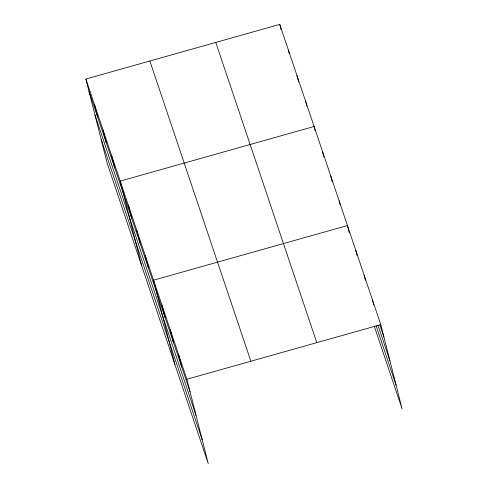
<?xml version="1.0" encoding="UTF-8"?>
<svg xmlns="http://www.w3.org/2000/svg" width="488" height="488" viewBox="0 0 488 488"><rect width="100%" height="100%" fill="white"/><g stroke="black" fill="none" stroke-linecap="round" stroke-linejoin="round"><path stroke-width="0.73" d="M85.882 79.032L186.898 379.255L208.242 463.6L107.22 163.376L85.882 79.032L279.758 24.4L380.78 324.624L402.118 408.968L374.259 326.173M186.898 379.255L380.78 324.624M379.865 324.978L383.91 337.013M378.017 325.374L389.918 360.754M376.108 325.777L396.11 385.221M215.781 42.425L316.797 342.649M149.859 61L250.875 361.224M89.011 91.415L190.033 391.638M95.026 115.162L196.042 415.386M101.211 139.629L202.233 439.853M372.442 299.858L373.735 304.957M364.109 275.086L365.402 280.185M355.776 250.32L357.064 255.419M349.286 232.837L347.444 225.547L153.561 280.179L174.905 364.524M339.105 200.781L340.032 204.423M330.772 176.016L332.249 181.841M322.44 151.243L323.916 157.075M315.211 130.845L314.107 126.477L120.225 181.109L141.569 265.454M305.519 100.955L306.812 106.055M296.936 75.439L298.595 81.996M288.347 49.916L289.268 53.564M279.758 24.4L281.051 29.5M178.565 354.483L181.695 366.872M170.227 329.717L173.362 342.1M161.894 304.951L165.029 317.334M145.229 255.413L148.364 267.796M136.896 230.641L140.025 243.03M128.558 205.875L131.693 218.258M111.636 155.587L114.772 167.976M103.053 130.07L106.189 142.453M94.465 104.548L97.6 116.937"/></g></svg>
